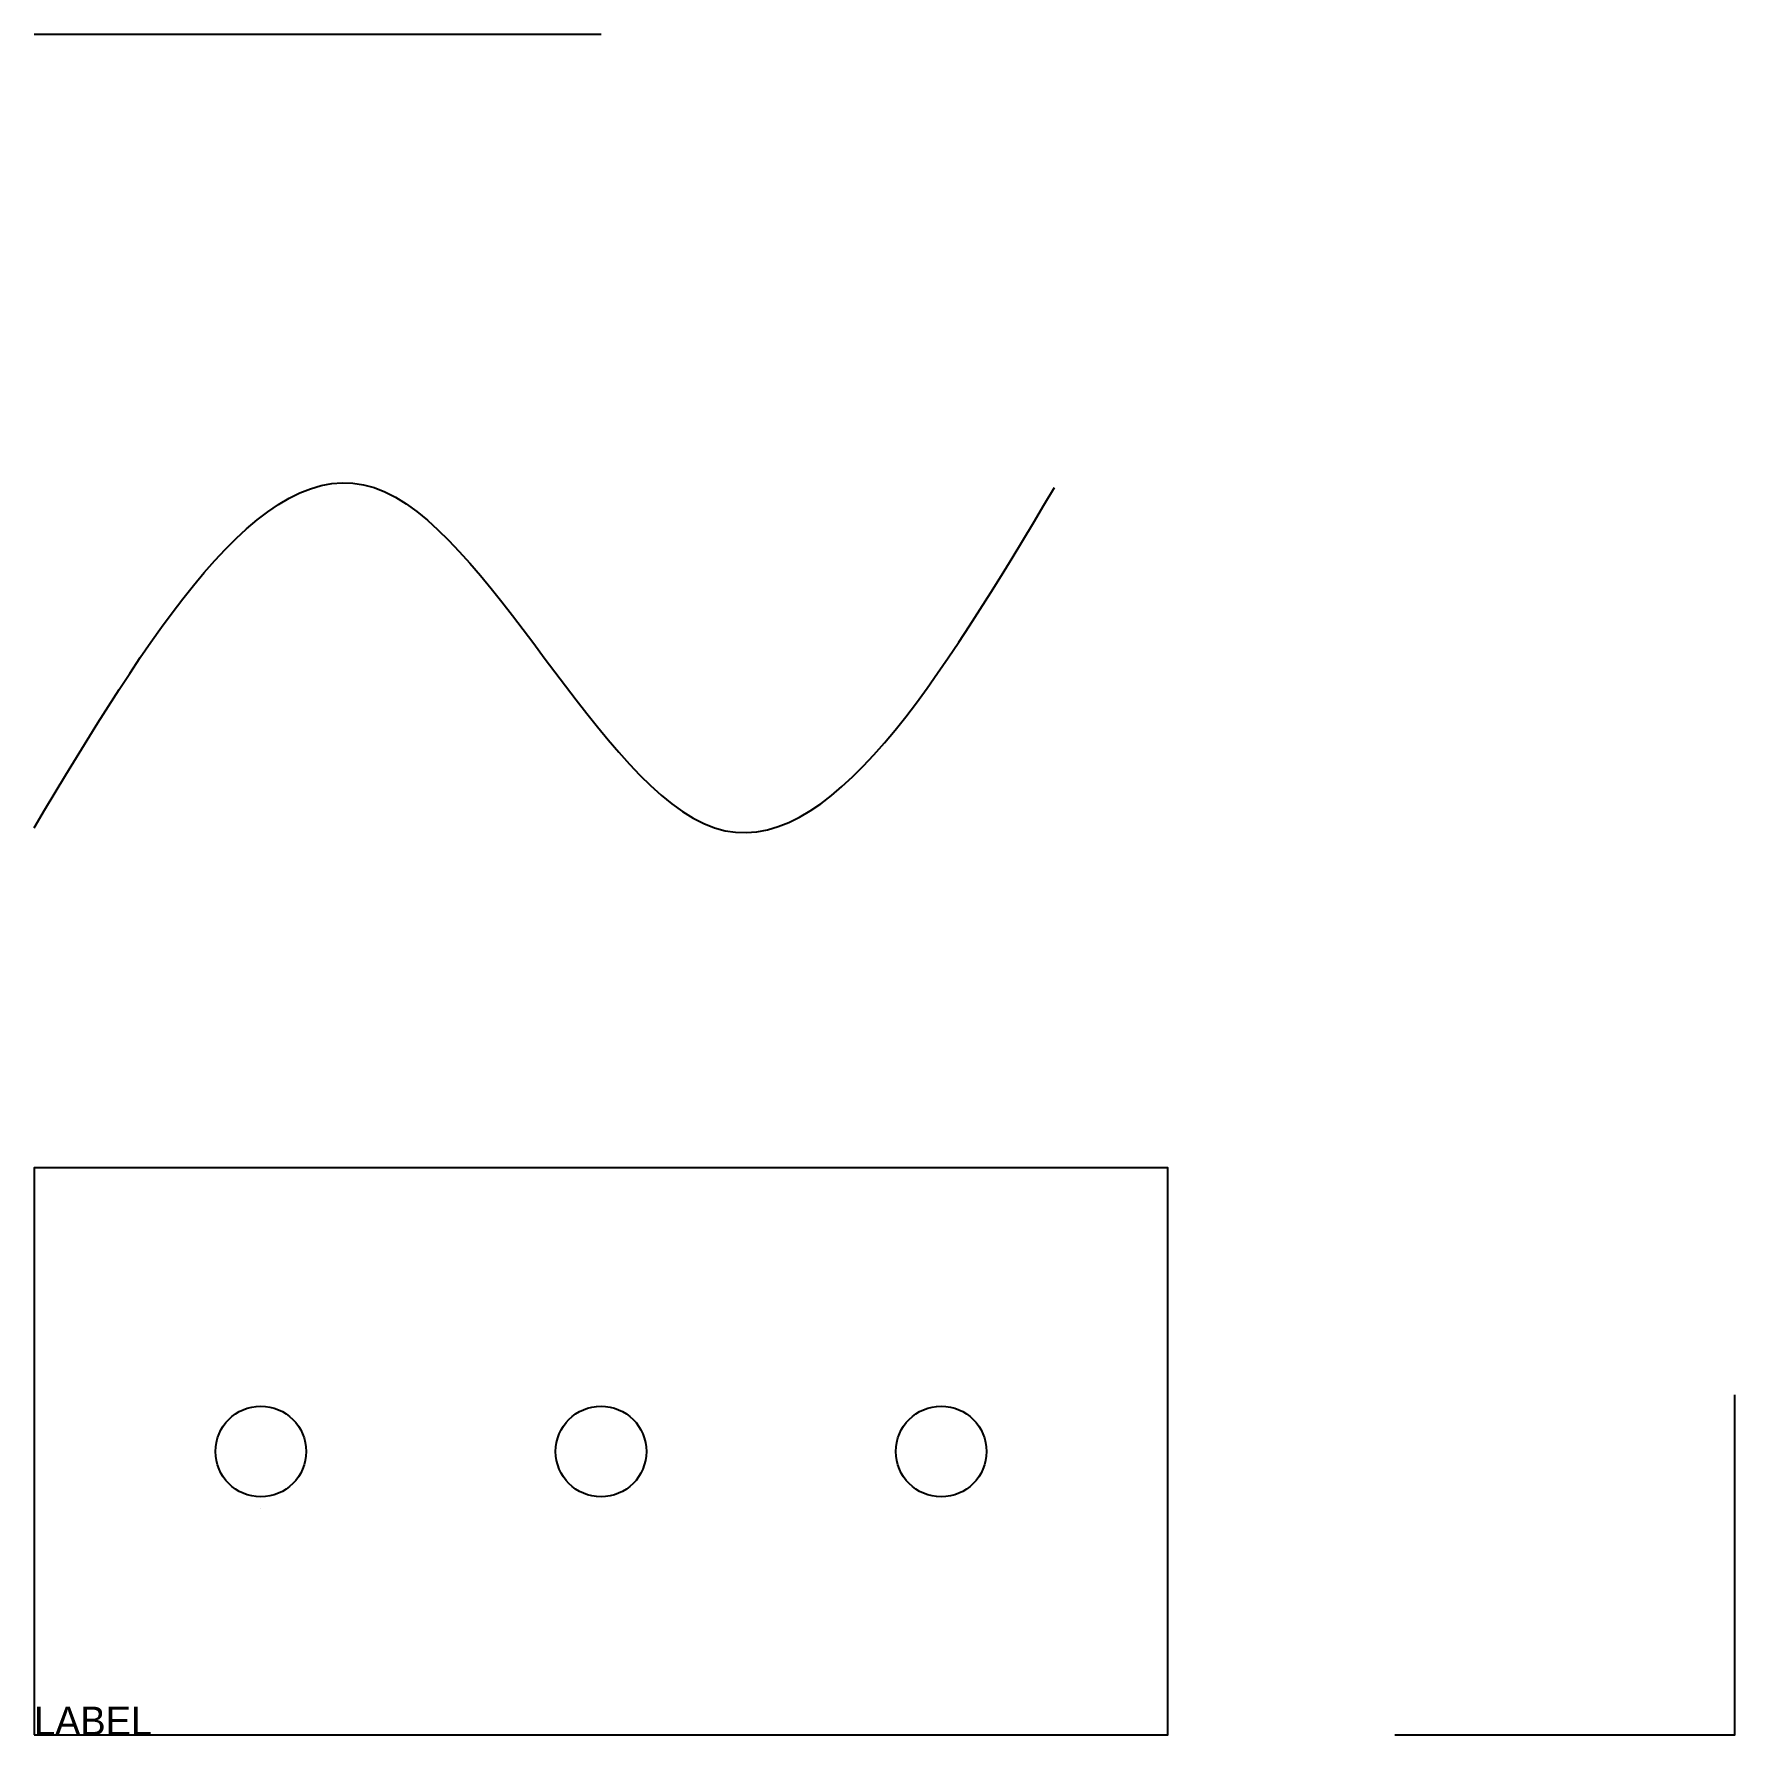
# Model space of a CAD drawing. Extents: x -210 to 150, y 0 to 150.
# Drawn here: x 0 to 150, y 0 to 150 of the extents above; entities outside this region: 1.
import ezdxf

# ---------------------------------------------------------------- set-up
doc = ezdxf.new("R2010")
doc.units = 0

# ---------------------------------------------------------------- blocks, each defined once
blk = doc.blocks.new('HOLE')
blk.add_circle((0, 0), 4)

msp = doc.modelspace()

# ---------------------------------------------------------------- linework, layer by layer
at = {"layer": 'CUT'}
for p, q in [((20, 20), (20, 20)), ((0, 0), (100, 0))]:
    msp.add_line(p, q, dxfattribs=at)
msp.add_lwpolyline([(0, 0), (100, 0), (100, 50), (0, 50)], close=True, dxfattribs=at)
at = {"layer": 'MIRRORED', "extrusion": (0, 0, -1)}
msp.add_arc((200, 25), 10, 0, 90, dxfattribs=at)
at = {"layer": 'OPEN'}
msp.add_lwpolyline([(120, 0), (150, 0), (150, 30)], dxfattribs=at)
at = {"layer": 'RAISED'}
msp.add_line((0, 150, 5), (50, 150, 5), dxfattribs=at)
at = {"layer": 'SPLINE'}
msp.add_spline([(0, 80), (30, 110), (60, 80), (90, 110)], degree=3, dxfattribs=at)

# ---------------------------------------------------------------- block references
at = {"layer": 'HOLES'}
for p in [(20, 25), (50, 25), (80, 25)]:
    msp.add_blockref('HOLE', p, dxfattribs=at)

# ---------------------------------------------------------------- texts
at = {"layer": 'TEXT'}
msp.add_text('LABEL', height=2.5, dxfattribs=at).set_placement((0, 0))

doc.saveas('drawing.dxf')
